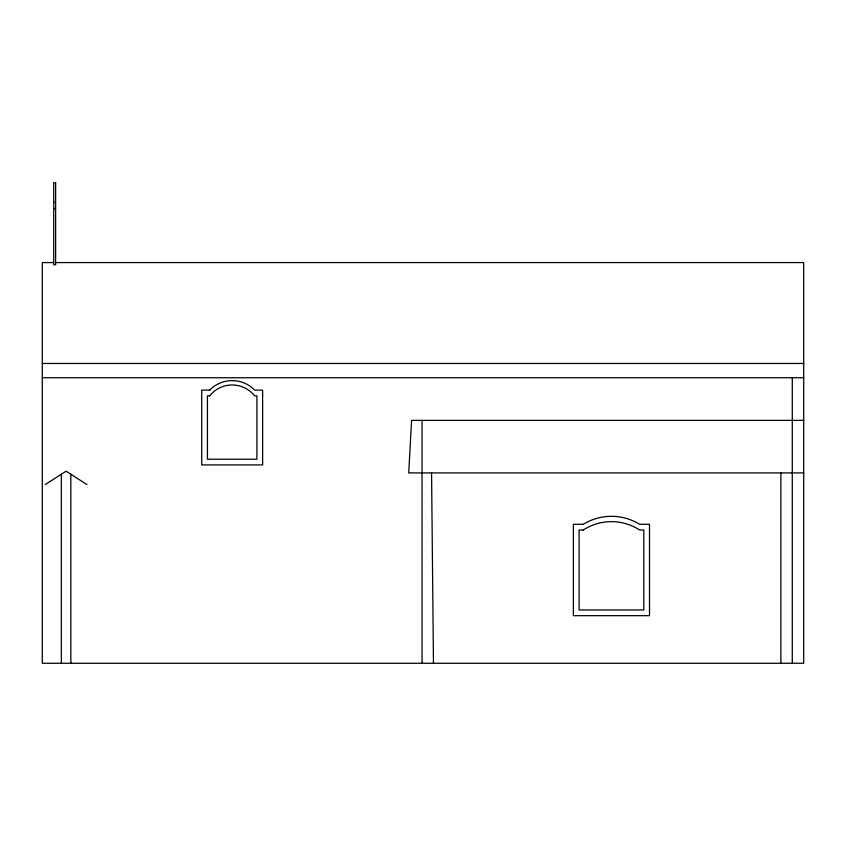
<?xml version="1.0" encoding="UTF-8"?>
<svg xmlns="http://www.w3.org/2000/svg" width="846" height="846" viewBox="0 0 846 846"><rect width="100%" height="100%" fill="white"/><g stroke="black" fill="none" stroke-linecap="round" stroke-linejoin="round"><path stroke-width="1.27" d="M45.25 484.547L66.094 471.201L86.937 484.547M53.721 202.321L55.625 202.321M53.721 208.602L55.625 208.602M53.721 262.577L42.3 262.577L42.3 663.264L803.7 663.264L803.7 262.577L55.625 262.577M42.3 363.463L803.7 363.463M42.3 377.75L803.7 377.75M803.7 420.377L411.579 420.377L408.724 472.914L803.7 472.914M431.566 472.914L433.469 663.264M792.279 377.697L792.279 663.264M780.858 472.914L780.858 663.264M422.048 420.377L422.048 663.264M70.853 474.246L70.853 663.264M61.335 474.246L61.335 663.264M55.625 182.736L53.721 182.736L53.721 264.777L55.625 264.777L55.625 182.736M209.713 390.112L201.718 390.112L201.718 464.919L262.63 464.919L262.63 390.112L254.635 390.112A31.26 31.26 0 0 0 209.713 390.112M209.713 395.822L207.429 395.822L207.429 459.209L256.92 459.209L256.92 395.822L254.635 395.822A28.679 28.679 0 0 0 209.713 395.822M583.275 524.309L573.377 524.309L573.377 615.677L649.517 615.677L649.517 524.309L639.618 524.309A53.636 53.636 0 0 0 583.275 524.309M583.275 530.019L579.087 530.019L579.087 609.966L643.806 609.966L643.806 530.019L639.618 530.019A51.574 51.574 0 0 0 583.275 530.019"/></g></svg>
